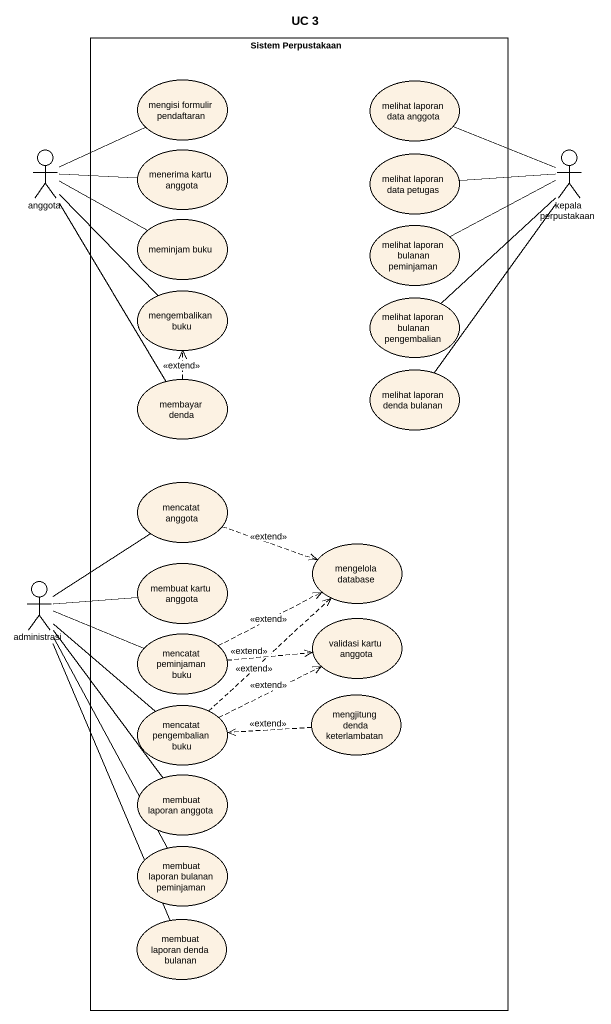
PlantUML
@startuml
title UC 3
rectangle "Sistem Perpustakaan" as Sistem_Perpustakaan {
  usecase "mengisi formulir pendaftaran" as mengisi_formulir_pendaftaran
  usecase "melihat laporan data anggota" as melihat_laporan_data_anggota
  usecase "menerima kartu anggota" as menerima_kartu_anggota
  usecase "melihat laporan data petugas" as melihat_laporan_data_petugas
  usecase "meminjam buku" as meminjam_buku
  usecase "melihat laporan bulanan peminjaman" as melihat_laporan_bulanan
  usecase "mengembalikan buku" as mengembalikan_buku
  usecase "melihat laporan bulanan pengembalian" as melihat_laporan_bulanan_2
  usecase "membayar denda" as membayar_denda
  usecase "melihat laporan denda bulanan" as melihat_laporan_denda
  usecase "mencatat anggota" as mencatat_anggota
  usecase "mengelola database" as mengelola_database
  usecase "membuat kartu anggota" as membuat_kartu_anggota
  usecase "validasi kartu anggota" as validasi_kartu_anggota
  usecase "mencatat peminjaman buku" as mencatat_peminjaman_buku
  usecase "mencatat pengembalian buku" as mencatat_pengembalian_buku
  usecase "mengjitung denda keterlambatan" as mengjitung_denda
  usecase "membuat laporan anggota" as membuat_laporan_anggota
  usecase "membuat laporan bulanan peminjaman" as membuat_laporan_bulanan
  usecase "membuat laporan denda bulanan" as membuat_laporan_denda
}
actor anggota
actor "kepala perpustakaan" as kepala_perpustakaan
actor administrasi
anggota -up- mengisi_formulir_pendaftaran
anggota -right- menerima_kartu_anggota
anggota -right- meminjam_buku
anggota -- mengembalikan_buku
anggota -- membayar_denda
kepala_perpustakaan -up- melihat_laporan_data_anggota
kepala_perpustakaan -left- melihat_laporan_data_petugas
kepala_perpustakaan -left- melihat_laporan_bulanan
kepala_perpustakaan -- melihat_laporan_bulanan_2
kepala_perpustakaan -- melihat_laporan_denda
membayar_denda .up.> mengembalikan_buku : <<extend>>
mencatat_anggota .right.> mengelola_database : <<extend>>
administrasi -up- mencatat_anggota
administrasi -right- membuat_kartu_anggota
administrasi -right- mencatat_peminjaman_buku
administrasi -- mencatat_pengembalian_buku
administrasi -- membuat_laporan_anggota
administrasi -- membuat_laporan_bulanan
administrasi -- membuat_laporan_denda
mencatat_peminjaman_buku .right.> mengelola_database : <<extend>>
mencatat_peminjaman_buku .right.> validasi_kartu_anggota : <<extend>>
mencatat_pengembalian_buku .up.> mengelola_database : <<extend>>
mencatat_pengembalian_buku .right.> validasi_kartu_anggota : <<extend>>
mengjitung_denda .left.> mencatat_pengembalian_buku : <<extend>>
@enduml
